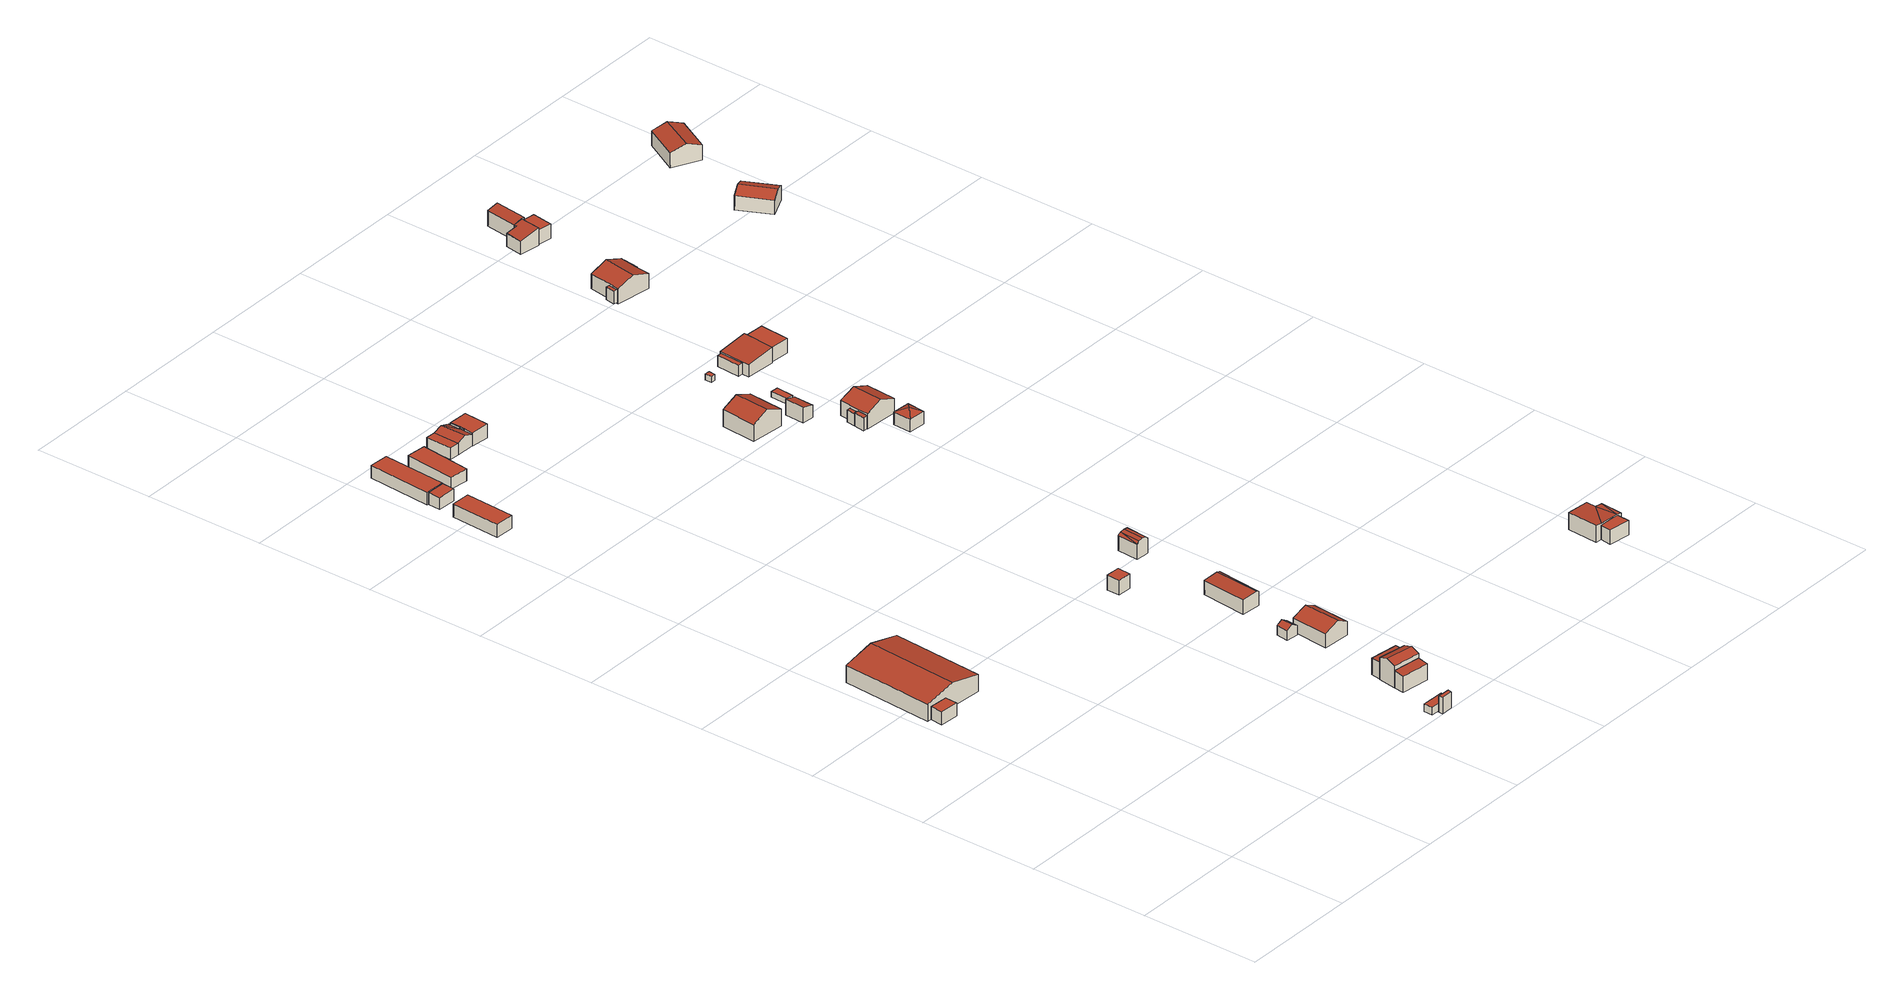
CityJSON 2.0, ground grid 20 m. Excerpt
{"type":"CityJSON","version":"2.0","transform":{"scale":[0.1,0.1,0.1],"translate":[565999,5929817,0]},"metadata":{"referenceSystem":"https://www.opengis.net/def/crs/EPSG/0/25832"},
"CityObjects":{
"building1":{"type":"Building","attributes":{"Grundfläche 2D":"6.579422","Grundhöhe NN":"1.231"},"geometry":[{"type":"Solid","lod":"3","boundaries":[[[[0,1,2,3]],[[4,5,3,2]],[[5,6,0,3]],[[6,7,1,0]],[[7,4,2,1]],[[7,6,5,4]]]],"semantics":{"surfaces":[{"type":"RoofSurface"},{"type":"WallSurface"},{"type":"GroundSurface"}],"values":[[0,1,1,1,1,2]]}}]},
"building2":{"type":"Building","attributes":{"Grundfläche 2D":"167.261623","Grundhöhe NN":"1.162"},"geometry":[{"type":"Solid","lod":"3","boundaries":[[[[8,9,10,11]],[[10,9,12,13,14]],[[12,9,8,15,16]],[[14,13,12,16,17]],[[11,10,14,17,18]],[[8,11,18,15]],[[17,16,15,18]]]],"semantics":{"surfaces":[{"type":"RoofSurface"},{"type":"WallSurface"},{"type":"GroundSurface"}],"values":[[0,0,1,1,1,1,2]]}}]},
"building3":{"type":"Building","attributes":{"Grundfläche 2D":"26.192737","Grundhöhe NN":"1.217"},"geometry":[{"type":"Solid","lod":"3","boundaries":[[[[19,20,21,22]],[[23,24,22,21]],[[24,25,19,22]],[[25,26,20,19]],[[26,23,21,20]],[[26,25,24,23]]]],"semantics":{"surfaces":[{"type":"RoofSurface"},{"type":"WallSurface"},{"type":"GroundSurface"}],"values":[[0,1,1,1,1,2]]}}]},
"building4":{"type":"Building","attributes":{"Grundfläche 2D":"6.476253","Grundhöhe NN":"1.230"},"geometry":[{"type":"Solid","lod":"3","boundaries":[[[[27,28,29,30]],[[31,32,30,29]],[[32,33,27,30]],[[33,34,28,27]],[[34,31,29,28]],[[34,33,32,31]]]],"semantics":{"surfaces":[{"type":"RoofSurface"},{"type":"WallSurface"},{"type":"GroundSurface"}],"values":[[0,1,1,1,1,2]]}}]},
"building5":{"type":"Building","attributes":{"Grundfläche 2D":"1.349587","Grundhöhe NN":"0.528"},"geometry":[{"type":"Solid","lod":"3","boundaries":[[[[35,36,37,38]],[[39,40,38,37]],[[40,41,35,38]],[[41,42,36,35]],[[42,39,37,36]],[[42,41,40,39]]]],"semantics":{"surfaces":[{"type":"RoofSurface"},{"type":"WallSurface"},{"type":"GroundSurface"}],"values":[[0,1,1,1,1,2]]}}]},
"building6":{"type":"Building","attributes":{"Grundfläche 2D":"34.566069","Grundhöhe NN":"1.210"},"geometry":[{"type":"Solid","lod":"3","boundaries":[[[[43,44,45,46]],[[47,48,46,45]],[[48,49,43,46]],[[49,50,44,43]],[[50,47,45,44]],[[50,49,48,47]]]],"semantics":{"surfaces":[{"type":"RoofSurface"},{"type":"WallSurface"},{"type":"GroundSurface"}],"values":[[0,1,1,1,1,2]]}}]},
"building7":{"type":"Building","attributes":{"Grundfläche 2D":"5.591246","Grundhöhe NN":"0.483"},"geometry":[{"type":"Solid","lod":"3","boundaries":[[[[51,52,53,54]],[[52,51,55,56]],[[53,52,56,57]],[[54,53,57,58]],[[51,54,58,55]],[[56,55,58,57]]]],"semantics":{"surfaces":[{"type":"RoofSurface"},{"type":"WallSurface"},{"type":"GroundSurface"}],"values":[[0,1,1,1,1,2]]}}]},
"building8":{"type":"Building","attributes":{"Grundfläche 2D":"8.211694","Grundhöhe NN":"0.615"},"geometry":[{"type":"Solid","lod":"3","boundaries":[[[[59,60,61,62]],[[63,64,62,61]],[[64,65,59,62]],[[65,66,60,59]],[[66,63,61,60]],[[66,65,64,63]]]],"semantics":{"surfaces":[{"type":"RoofSurface"},{"type":"WallSurface"},{"type":"GroundSurface"}],"values":[[0,1,1,1,1,2]]}}]},
"building9":{"type":"Building","attributes":{"Grundfläche 2D":"26.417243","Grundhöhe NN":"1.215"},"geometry":[{"type":"Solid","lod":"3","boundaries":[[[[67,68,69,70]],[[71,72,70,69]],[[72,73,67,70]],[[73,74,68,67]],[[74,71,69,68]],[[74,73,72,71]]]],"semantics":{"surfaces":[{"type":"RoofSurface"},{"type":"WallSurface"},{"type":"GroundSurface"}],"values":[[0,1,1,1,1,2]]}}]},
"building10":{"type":"Building","attributes":{"Grundfläche 2D":"14.103997","Grundhöhe NN":"0.648"},"geometry":[{"type":"Solid","lod":"3","boundaries":[[[[75,76,77,78]],[[79,75,78,80]],[[80,78,77,81,64]],[[79,80,64,63]],[[76,75,79,63,82]],[[77,76,82,81]],[[64,81,82,63]]]],"semantics":{"surfaces":[{"type":"RoofSurface"},{"type":"WallSurface"},{"type":"GroundSurface"}],"values":[[0,0,1,1,1,1,2]]}}]},
"building11":{"type":"Building","attributes":{"Grundfläche 2D":"8.313625","Grundhöhe NN":"0.711"},"geometry":[{"type":"Solid","lod":"3","boundaries":[[[[83,84,85,86]],[[87,88,86,85]],[[88,89,83,86]],[[89,90,84,83]],[[90,87,85,84]],[[90,89,88,87]]]],"semantics":{"surfaces":[{"type":"RoofSurface"},{"type":"WallSurface"},{"type":"GroundSurface"}],"values":[[0,1,1,1,1,2]]}}]},
"building12":{"type":"Building","attributes":{"Grundfläche 2D":"4.121513","Grundhöhe NN":"0.831"},"geometry":[{"type":"Solid","lod":"3","boundaries":[[[[91,92,93,94]],[[95,92,91,96]],[[94,93,97,98]],[[96,91,94,98,99]],[[95,96,99,100]],[[97,93,92,95,100]],[[99,98,97,100]]]],"semantics":{"surfaces":[{"type":"RoofSurface"},{"type":"WallSurface"},{"type":"GroundSurface"}],"values":[[0,0,1,1,1,1,2]]}}]},
"building13":{"type":"Building","attributes":{"Grundfläche 2D":"7.187603","Grundhöhe NN":"1.197"},"geometry":[{"type":"Solid","lod":"3","boundaries":[[[[101,102,103,104]],[[105,106,104,103]],[[106,107,101,104]],[[107,108,102,101]],[[108,105,103,102]],[[108,107,106,105]]]],"semantics":{"surfaces":[{"type":"RoofSurface"},{"type":"WallSurface"},{"type":"GroundSurface"}],"values":[[0,1,1,1,1,2]]}}]},
"building14":{"type":"Building","attributes":{"Grundfläche 2D":"5.127517","Grundhöhe NN":"1.095"},"geometry":[{"type":"Solid","lod":"3","boundaries":[[[[109,110,111,112]],[[113,114,112,111]],[[114,115,109,112]],[[115,116,110,109]],[[116,113,111,110]],[[116,115,114,113]]]],"semantics":{"surfaces":[{"type":"RoofSurface"},{"type":"WallSurface"},{"type":"GroundSurface"}],"values":[[0,1,1,1,1,2]]}}]},
"building15":{"type":"Building","attributes":{"Grundfläche 2D":"28.092093","Grundhöhe NN":"0.677"},"geometry":[{"type":"Solid","lod":"3","boundaries":[[[[117,118,119,120]],[[121,117,120,122]],[[122,120,119,123,124]],[[121,122,124,125]],[[118,117,121,125,126]],[[119,118,126,123]],[[124,123,126,125]]]],"semantics":{"surfaces":[{"type":"RoofSurface"},{"type":"WallSurface"},{"type":"GroundSurface"}],"values":[[0,0,1,1,1,1,2]]}}]},
"building16":{"type":"Building","attributes":{"Grundfläche 2D":"13.667850","Grundhöhe NN":"1.178"},"geometry":[{"type":"Solid","lod":"3","boundaries":[[[[127,128,129,130,131,132,133]],[[128,127,134]],[[135,134,136]],[[128,134,135]],[[103,129,128,104]],[[131,130,137,138]],[[133,132,139,140]],[[134,127,141,142]],[[132,131,138,139]],[[127,133,140,141]],[[136,134,142,143]],[[135,136,143,144]],[[104,128,135,144,106]],[[103,104,106,105]],[[137,130,129,103,105]],[[141,140,139,138,137,105,106,144,143,142]]]],"semantics":{"surfaces":[{"type":"RoofSurface"},{"type":"WallSurface"},{"type":"GroundSurface"}],"values":[[0,0,0,0,0,1,1,1,1,1,1,1,1,1,1,2]]}}]},
"building17":{"type":"Building","attributes":{"Grundfläche 2D":"12.936958","Grundhöhe NN":"1.192"},"geometry":[{"type":"Solid","lod":"3","boundaries":[[[[145,146,147,148,149,150,151]],[[152,153,149]],[[153,150,149]],[[154,151,150]],[[155,143,142,152,149,148]],[[142,141,153,152]],[[141,140,150,153]],[[139,138,151,154]],[[140,139,154,150]],[[138,137,156,146,145,151]],[[156,157,147,146]],[[157,155,148,147]],[[137,138,139,140,141,142,143,155,157,156]]]],"semantics":{"surfaces":[{"type":"RoofSurface"},{"type":"WallSurface"},{"type":"GroundSurface"}],"values":[[0,0,0,0,1,1,1,1,1,1,1,1,2]]}}]},
"building18":{"type":"Building","attributes":{"Grundfläche 2D":"24.751357","Grundhöhe NN":"0.727"},"geometry":[{"type":"Solid","lod":"3","boundaries":[[[[158,159,160,161]],[[158,161,162]],[[158,162,163]],[[162,161,160,164,165]],[[163,162,165,166]],[[159,158,163,166,167]],[[160,159,167,164]],[[165,164,167,166]]]],"semantics":{"surfaces":[{"type":"RoofSurface"},{"type":"WallSurface"},{"type":"GroundSurface"}],"values":[[0,0,0,1,1,1,1,2]]}}]},
"building19":{"type":"Building","attributes":{"Grundfläche 2D":"8.108143","Grundhöhe NN":"1.098"},"geometry":[{"type":"Solid","lod":"3","boundaries":[[[[168,169,170]],[[171,172,170,173]],[[168,170,172]],[[174,171,173,175]],[[176,175,177]],[[174,175,176]],[[178,179,177,175,173,170,169,180,181]],[[176,177,179,182]],[[183,168,172,171,174,176,182,184]],[[169,168,183,180]],[[182,179,178,181,180,183,184]]]],"semantics":{"surfaces":[{"type":"RoofSurface"},{"type":"WallSurface"},{"type":"GroundSurface"}],"values":[[0,0,0,0,0,0,1,1,1,1,2]]}}]},
"building20":{"type":"Building","attributes":{"Grundfläche 2D":"34.131612","Grundhöhe NN":"1.032"},"geometry":[{"type":"Solid","lod":"3","boundaries":[[[[185,186,187,188]],[[189,185,188,190]],[[190,188,187,191,192]],[[189,190,192,193]],[[186,185,189,193,194]],[[187,186,194,191]],[[192,191,194,193]]]],"semantics":{"surfaces":[{"type":"RoofSurface"},{"type":"WallSurface"},{"type":"GroundSurface"}],"values":[[0,0,1,1,1,1,2]]}}]},
"building21":{"type":"Building","attributes":{"Grundfläche 2D":"6.556070","Grundhöhe NN":"0.997"},"geometry":[{"type":"Solid","lod":"3","boundaries":[[[[195,196,197,198]],[[199,200,198,197]],[[200,201,195,198]],[[201,202,196,195]],[[202,199,197,196]],[[202,201,200,199]]]],"semantics":{"surfaces":[{"type":"RoofSurface"},{"type":"WallSurface"},{"type":"GroundSurface"}],"values":[[0,1,1,1,1,2]]}}]},
"building22":{"type":"Building","attributes":{"Grundfläche 2D":"1.329517","Grundhöhe NN":"0.960"},"geometry":[{"type":"Solid","lod":"3","boundaries":[[[[203,204,205,206,207]],[[208,209,205,204]],[[209,210,211,207,206,205]],[[211,212,203,207]],[[212,208,204,203]],[[210,209,208,212,211]]]],"semantics":{"surfaces":[{"type":"RoofSurface"},{"type":"WallSurface"},{"type":"GroundSurface"}],"values":[[0,1,1,1,1,2]]}}]},
"building23":{"type":"Building","attributes":{"Grundfläche 2D":"1.049901","Grundhöhe NN":"0.955"},"geometry":[{"type":"Solid","lod":"3","boundaries":[[[[213,214,215,216]],[[209,217,216,215]],[[217,218,213,216]],[[218,210,214,213]],[[210,209,215,214]],[[210,218,217,209]]]],"semantics":{"surfaces":[{"type":"RoofSurface"},{"type":"WallSurface"},{"type":"GroundSurface"}],"values":[[0,1,1,1,1,2]]}}]},
"building24":{"type":"Building","attributes":{"Grundfläche 2D":"3.591793","Grundhöhe NN":"1.210"},"geometry":[{"type":"Solid","lod":"3","boundaries":[[[[219,220,221,222]],[[223,224,222,221]],[[224,225,219,222]],[[225,226,220,219]],[[226,223,221,220]],[[226,225,224,223]]]],"semantics":{"surfaces":[{"type":"RoofSurface"},{"type":"WallSurface"},{"type":"GroundSurface"}],"values":[[0,1,1,1,1,2]]}}]},
"building25":{"type":"Building","attributes":{"Grundfläche 2D":"9.142467","Grundhöhe NN":"1.062"},"geometry":[{"type":"Solid","lod":"3","boundaries":[[[[227,228,229]],[[227,230,228]],[[227,229,231]],[[227,231,230]],[[232,233,229,228]],[[233,234,231,229]],[[234,235,230,231]],[[235,232,228,230]],[[235,234,233,232]]]],"semantics":{"surfaces":[{"type":"RoofSurface"},{"type":"WallSurface"},{"type":"GroundSurface"}],"values":[[0,0,0,0,1,1,1,1,2]]}}]},
"building26":{"type":"Building","attributes":{"Grundfläche 2D":"28.947060","Grundhöhe NN":"0.981"},"geometry":[{"type":"Solid","lod":"3","boundaries":[[[[236,237,238,239,240,241]],[[237,242,243,238]],[[242,237,236,244,245]],[[243,242,245,246]],[[239,238,243,246,247]],[[244,236,241,240,239,247,208]],[[208,247,246,245,244]]]],"semantics":{"surfaces":[{"type":"RoofSurface"},{"type":"WallSurface"},{"type":"GroundSurface"}],"values":[[0,0,1,1,1,1,2]]}}]},
"building27":{"type":"Building","attributes":{"Grundfläche 2D":"0.904262","Grundhöhe NN":"1.220"},"geometry":[{"type":"Solid","lod":"3","boundaries":[[[[248,249,250,251]],[[252,253,251,250]],[[253,254,248,251]],[[254,255,249,248]],[[255,252,250,249]],[[255,254,253,252]]]],"semantics":{"surfaces":[{"type":"RoofSurface"},{"type":"WallSurface"},{"type":"GroundSurface"}],"values":[[0,1,1,1,1,2]]}}]},
"building28":{"type":"Building","attributes":{"Grundfläche 2D":"3.349766","Grundhöhe NN":"1.188"},"geometry":[{"type":"Solid","lod":"3","boundaries":[[[[256,257,258,259]],[[260,261,259,258]],[[261,262,256,259]],[[262,263,257,256]],[[263,260,258,257]],[[263,262,261,260]]]],"semantics":{"surfaces":[{"type":"RoofSurface"},{"type":"WallSurface"},{"type":"GroundSurface"}],"values":[[0,1,1,1,1,2]]}}]},
"building29":{"type":"Building","attributes":{"Grundfläche 2D":"27.103713","Grundhöhe NN":"1.139"},"geometry":[{"type":"Solid","lod":"3","boundaries":[[[[264,265,266,267,268,269,270]],[[265,264,271,272]],[[273,267,266,265,272,274]],[[268,267,273,275]],[[264,270,269,268,275,276,277,271]],[[276,275,273,274,272,271,277]]]],"semantics":{"surfaces":[{"type":"RoofSurface"},{"type":"WallSurface"},{"type":"GroundSurface"}],"values":[[0,1,1,1,1,2]]}}]},
"building30":{"type":"Building","attributes":{"Grundfläche 2D":"7.046844","Grundhöhe NN":"0.770"},"geometry":[{"type":"Solid","lod":"3","boundaries":[[[[278,279,280,281]],[[282,283,281,280]],[[283,284,278,281]],[[284,285,279,278]],[[285,282,280,279]],[[285,284,283,282]]]],"semantics":{"surfaces":[{"type":"RoofSurface"},{"type":"WallSurface"},{"type":"GroundSurface"}],"values":[[0,1,1,1,1,2]]}}]},
"building31":{"type":"Building","attributes":{"Grundfläche 2D":"25.973048","Grundhöhe NN":"0.775"},"geometry":[{"type":"Solid","lod":"3","boundaries":[[[[286,287,288,289,290]],[[286,290,291]],[[292,291,293]],[[286,291,292]],[[293,291,290,289,294,295]],[[292,293,295,296]],[[286,292,296,297]],[[287,286,297,298]],[[288,287,298,299]],[[289,288,299,294]],[[297,296,295,294,299,298]]]],"semantics":{"surfaces":[{"type":"RoofSurface"},{"type":"WallSurface"},{"type":"GroundSurface"}],"values":[[0,0,0,0,1,1,1,1,1,1,2]]}}]},
"building32":{"type":"Building","attributes":{"Grundfläche 2D":"16.864239","Grundhöhe NN":"1.102"},"geometry":[{"type":"Solid","lod":"3","boundaries":[[[[300,301,302,303]],[[277,276,303,302]],[[276,304,300,303]],[[304,305,301,300]],[[305,277,302,301]],[[305,304,276,277]]]],"semantics":{"surfaces":[{"type":"RoofSurface"},{"type":"WallSurface"},{"type":"GroundSurface"}],"values":[[0,1,1,1,1,2]]}}]},
"building33":{"type":"Building","attributes":{"Grundfläche 2D":"1.047339","Grundhöhe NN":"1.455"},"geometry":[{"type":"Solid","lod":"3","boundaries":[[[[306,307,308,309]],[[310,311,309,308]],[[311,312,306,309]],[[312,313,307,306]],[[313,310,308,307]],[[313,312,311,310]]]],"semantics":{"surfaces":[{"type":"RoofSurface"},{"type":"WallSurface"},{"type":"GroundSurface"}],"values":[[0,1,1,1,1,2]]}}]},
"building34":{"type":"Building","attributes":{"Grundfläche 2D":"32.960135","Grundhöhe NN":"1.424"},"geometry":[{"type":"Solid","lod":"3","boundaries":[[[[314,315,316,317,318]],[[315,314,319,320,321]],[[319,314,318,322,323]],[[321,320,319,323,324]],[[316,315,321,324,325]],[[318,317,316,325,322]],[[323,322,325,324]]]],"semantics":{"surfaces":[{"type":"RoofSurface"},{"type":"WallSurface"},{"type":"GroundSurface"}],"values":[[0,0,1,1,1,1,2]]}}]},
"building35":{"type":"Building","attributes":{"Grundfläche 2D":"0.853515","Grundhöhe NN":"1.416"},"geometry":[{"type":"Solid","lod":"3","boundaries":[[[[326,327,328,329]],[[330,331,329,328]],[[331,332,326,329]],[[332,333,327,326]],[[333,330,328,327]],[[333,332,331,330]]]],"semantics":{"surfaces":[{"type":"RoofSurface"},{"type":"WallSurface"},{"type":"GroundSurface"}],"values":[[0,1,1,1,1,2]]}}]},
"building36":{"type":"Building","attributes":{"Grundfläche 2D":"10.899551","Grundhöhe NN":"1.489"},"geometry":[{"type":"Solid","lod":"3","boundaries":[[[[334,335,336,337,338,339]],[[340,334,339]],[[341,342,337,336]],[[342,343,338,337]],[[343,344,339,338]],[[344,345,340,339]],[[345,346,334,340]],[[346,347,335,334]],[[347,341,336,335]],[[343,342,341,347,346,345,344]]]],"semantics":{"surfaces":[{"type":"RoofSurface"},{"type":"WallSurface"},{"type":"GroundSurface"}],"values":[[0,0,1,1,1,1,1,1,1,2]]}}]},
"building37":{"type":"Building","attributes":{"Grundfläche 2D":"8.774814","Grundhöhe NN":"1.521"},"geometry":[{"type":"Solid","lod":"3","boundaries":[[[[348,349,350,351,352,353]],[[354,355,353,352]],[[355,356,348,353]],[[356,357,349,348]],[[357,358,350,349]],[[358,341,351,350]],[[341,354,352,351]],[[341,358,357,356,355,354]]]],"semantics":{"surfaces":[{"type":"RoofSurface"},{"type":"WallSurface"},{"type":"GroundSurface"}],"values":[[0,1,1,1,1,1,1,2]]}}]},
"building38":{"type":"Building","attributes":{"Grundfläche 2D":"10.187236","Grundhöhe NN":"1.530"},"geometry":[{"type":"Solid","lod":"3","boundaries":[[[[359,360,361,362,337]],[[361,360,358,363]],[[362,361,363,364]],[[337,362,364,342]],[[360,359,337,342,341,358]],[[364,363,358,341,342]]]],"semantics":{"surfaces":[{"type":"RoofSurface"},{"type":"WallSurface"},{"type":"GroundSurface"}],"values":[[0,1,1,1,1,2]]}}]},
"building39":{"type":"Building","attributes":{"Grundfläche 2D":"23.834388","Grundhöhe NN":"0.943"},"geometry":[{"type":"Solid","lod":"3","boundaries":[[[[365,366,367,368]],[[369,366,365,370]],[[368,367,371,372]],[[370,365,368,372,373]],[[369,370,373,374]],[[371,367,366,369,374]],[[373,372,371,374]]]],"semantics":{"surfaces":[{"type":"RoofSurface"},{"type":"WallSurface"},{"type":"GroundSurface"}],"values":[[0,0,1,1,1,1,2]]}}]},
"building40":{"type":"Building","attributes":{"Grundfläche 2D":"32.186583","Grundhöhe NN":"1.015"},"geometry":[{"type":"Solid","lod":"3","boundaries":[[[[375,376,377,378]],[[379,376,375,380]],[[378,377,381,382]],[[380,375,378,382,383]],[[379,380,383,384]],[[381,377,376,379,384]],[[383,382,381,384]]]],"semantics":{"surfaces":[{"type":"RoofSurface"},{"type":"WallSurface"},{"type":"GroundSurface"}],"values":[[0,0,1,1,1,1,2]]}}]}
},
"vertices":[
[12,533,34],[44,531,34],[45,552,34],[14,554,34],[45,552,12],[14,554,12],[12,533,12],[44,531,12],
[124,703,41],[70,707,53],[60,551,53],[114,548,41],[17,710,41],[12,629,41],[7,555,41],[124,703,12],[17,710,12],[7,555,12],[114,548,12],
[13,1338,34],[45,1337,34],[49,1420,34],[18,1421,34],[49,1420,12],[18,1421,12],[13,1338,12],[45,1337,12],
[21,1448,32],[52,1447,32],[53,1468,32],[22,1469,32],[53,1468,12],[22,1469,12],[21,1448,12],[52,1447,12],
[485,8,32],[485,1,32],[505,1,32],[506,7,32],[505,1,5],[506,7,5],[485,8,5],[485,1,5],
[20,1470,33],[53,1469,33],[59,1575,33],[27,1577,33],[59,1575,12],[27,1577,12],[20,1470,12],[53,1469,12],
[473,25,18],[473,10,18],[510,9,18],[511,24,18],[473,25,5],[473,10,5],[510,9,5],[511,24,5],
[494,79,33],[541,73,33],[543,90,35],[496,96,35],[543,90,6],[496,96,6],[494,79,6],[541,73,6],
[82,1553,32],[74,1469,32],[105,1466,32],[114,1550,32],[105,1466,12],[114,1550,12],[82,1553,12],[74,1469,12],
[545,104,48],[547,119,43],[500,126,43],[498,111,48],[543,90,43],[496,96,43],[500,126,6],[547,119,6],
[503,143,34],[500,126,36],[547,119,36],[550,137,34],[547,119,7],[550,137,7],[503,143,7],[500,126,7],
[509,311,30],[508,291,30],[518,290,24],[519,310,24],[498,292,24],[500,312,24],[518,290,8],[519,310,8],[500,312,8],[498,292,8],
[137,1563,31],[136,1519,31],[152,1518,31],[153,1562,31],[152,1518,12],[153,1562,12],[137,1563,12],[136,1519,12],
[464,550,36],[465,572,36],[442,573,36],[441,551,36],[442,573,11],[441,551,11],[464,550,11],[465,572,11],
[549,299,40],[523,301,30],[518,238,30],[545,237,40],[568,298,30],[563,235,30],[518,238,7],[563,235,7],[568,298,7],[523,301,7],
[183,1541,31],[167,1561,37],[167,1517,37],[183,1517,31],[185,1533,30],[184,1533,31],[185,1541,31],[184,1558,31],[185,1561,31],[185,1558,31],[183,1517,12],[185,1533,12],[184,1533,12],[185,1541,12],[183,1541,12],[184,1558,12],[185,1558,12],[185,1561,12],
[183,1517,34],[183,1516,34],[213,1514,35],[216,1556,35],[185,1558,34],[185,1541,34],[185,1533,34],[184,1558,34],[183,1541,34],[184,1533,34],[216,1556,12],[183,1516,12],[213,1514,12],
[548,459,33],[522,461,31],[515,385,31],[542,382,33],[547,382,31],[554,458,31],[515,385,7],[547,382,7],[554,458,7],[522,461,7],
[555,589,36],[557,624,36],[553,625,40],[544,590,41],[550,589,40],[546,625,41],[536,590,40],[538,625,40],[532,590,36],[534,626,36],[538,625,11],[534,626,11],[557,624,11],[546,625,11],[532,590,11],[555,589,11],[550,589,11],
[471,1211,50],[499,1208,38],[504,1268,38],[475,1270,50],[442,1213,38],[447,1272,38],[504,1268,10],[447,1272,10],[442,1213,10],[499,1208,10],
[544,1187,31],[545,1220,31],[526,1221,37],[524,1188,36],[526,1221,10],[524,1188,10],[544,1187,10],[545,1220,10],
[561,1108,32],[569,1108,32],[570,1125,32],[564,1126,32],[563,1126,32],[569,1108,10],[570,1125,10],[564,1126,10],[563,1126,10],[561,1108,10],
[565,1141,30],[564,1126,30],[570,1125,30],[572,1141,30],[572,1141,10],[565,1141,10],
[548,1265,21],[547,1236,21],[559,1235,21],[561,1264,21],[559,1235,12],[561,1264,12],[548,1265,12],[547,1236,12],
[614,1067,39],[630,1082,32],[600,1084,32],[627,1051,32],[598,1053,32],[630,1082,11],[600,1084,11],[598,1053,11],[627,1051,11],
[569,1107,35],[597,1105,46],[600,1157,46],[573,1159,35],[570,1125,35],[569,1108,35],[625,1103,35],[628,1154,35],[569,1107,10],[625,1103,10],[628,1154,10],[573,1159,10],
[526,1367,22],[526,1355,22],[533,1355,22],[534,1366,22],[533,1355,12],[534,1366,12],[526,1367,12],[526,1355,12],
[565,1375,30],[563,1335,30],[571,1335,30],[573,1375,30],[571,1335,12],[573,1375,12],[565,1375,12],[563,1335,12],
[625,1374,38],[573,1377,32],[573,1375,32],[571,1324,31],[622,1321,37],[622,1323,37],[625,1372,38],[625,1374,11],[573,1377,11],[571,1324,11],[573,1375,11],[622,1321,11],[622,1323,11],[625,1372,11],
[983,91,32],[1019,86,32],[1020,108,32],[985,109,32],[1020,108,8],[985,109,8],[983,91,8],[1019,86,8],
[1017,145,34],[1018,161,34],[978,162,36],[975,110,36],[985,109,35],[1020,108,33],[1031,144,32],[1028,107,32],[975,110,8],[1028,107,8],[1031,144,8],[1017,145,8],[1018,161,8],[978,162,8],
[656,1321,35],[659,1370,35],[625,1372,35],[622,1323,35],[656,1321,11],[659,1370,11],
[603,1607,36],[600,1591,36],[607,1590,36],[609,1606,36],[607,1590,15],[609,1606,15],[603,1607,15],[600,1591,15],
[643,1638,50],[635,1583,50],[665,1579,39],[668,1606,39],[672,1634,39],[614,1642,39],[609,1606,39],[606,1587,39],[672,1634,14],[614,1642,14],[606,1587,14],[665,1579,14],
[675,1631,36],[672,1631,36],[668,1606,36],[672,1605,36],[668,1606,14],[672,1605,14],[675,1631,14],[672,1631,14],
[622,1776,37],[657,1771,44],[661,1805,44],[646,1807,41],[646,1802,41],[627,1805,37],[626,1805,37],[661,1805,15],[646,1807,15],[646,1802,15],[627,1805,15],[626,1805,15],[622,1776,15],[657,1771,15],
[687,1804,39],[665,1807,39],[665,1804,39],[661,1805,39],[657,1773,39],[682,1769,39],[657,1773,15],[682,1769,15],[687,1804,15],[665,1807,15],[665,1804,15],
[661,1805,45],[665,1804,45],[672,1858,45],[653,1860,41],[672,1858,15],[653,1860,15],
[929,1626,40],[954,1573,40],[973,1582,33],[947,1635,33],[936,1565,33],[911,1618,33],[973,1582,9],[947,1635,9],[911,1618,9],[936,1565,9],
[993,1804,44],[964,1746,44],[986,1735,35],[1015,1792,35],[941,1758,35],[971,1815,35],[986,1735,10],[1015,1792,10],[971,1815,10],[941,1758,10]
]}
